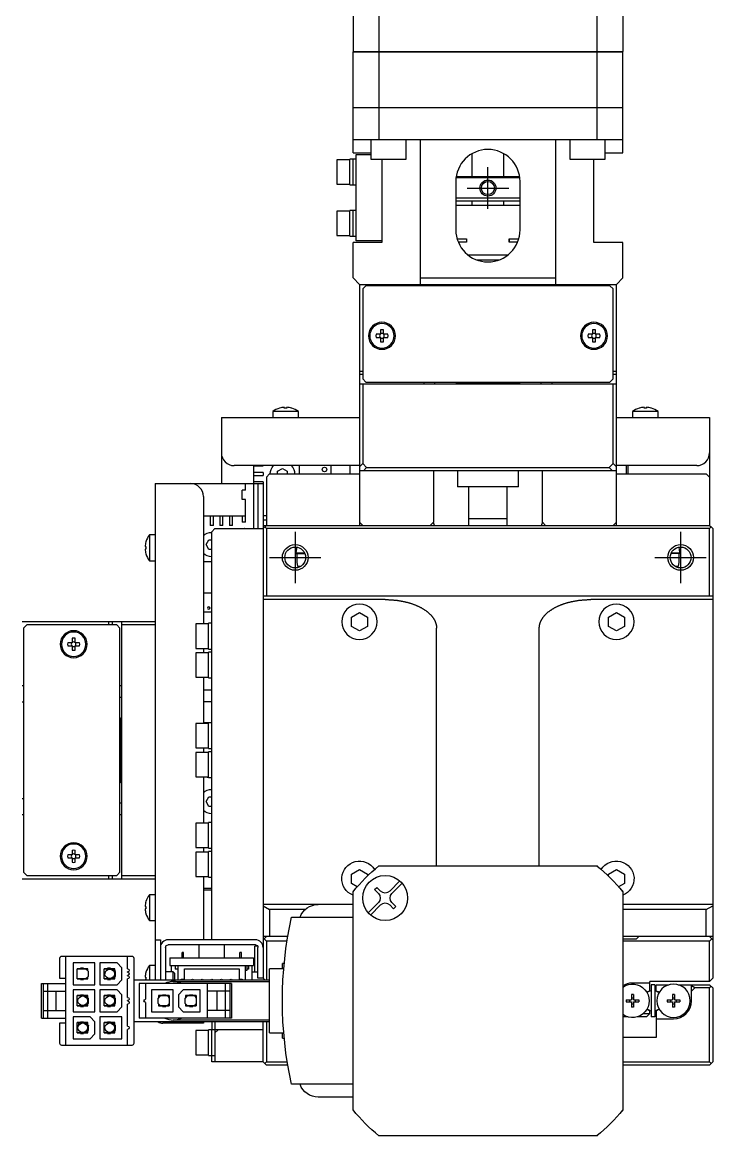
# Model space of a CAD drawing. Extents: x 0 to 1643, y -8 to 1285.
# Drawn here: x 673.2 to 780.7, y 461.8 to 635.1 of the extents above; entities that cross this region are included whole.
import ezdxf

# ---------------------------------------------------------------- set-up
doc = ezdxf.new("R2010")
doc.units = 0
doc.header["$LTSCALE"] = 0.5
doc.linetypes.add('CENTER', pattern=[50.8, 31.75, -6.35, 6.35, -6.35])
for name, color, linetype in [('MSM_CENTER', 1, 'CENTER'), ('MSM_CONTINUOUS', 7, 'CONTINUOUS'), ('MSM_NARROW', 5, 'CONTINUOUS')]:
    doc.layers.add(name, color=color, linetype=linetype)

msp = doc.modelspace()

# ---------------------------------------------------------------- linework, layer by layer
at = {"layer": 'MSM_CENTER'}
for p, q in [((745.67, 606.02), (745.67, 612.52)), ((742.42, 609.27), (748.92, 609.27)), ((715.67, 555.77), (715.67, 547.77)), ((775.67, 555.77), (775.67, 547.77)), ((711.67, 551.77), (719.67, 551.77)), ((771.67, 551.77), (779.67, 551.77))]:
    msp.add_line(p, q, dxfattribs=at)
at = {"layer": 'MSM_CONTINUOUS'}
for p, q in [((724.67, 666.77), (724.67, 630.52)), ((728.7, 654.47), (728.7, 630.52)), ((762.64, 654.47), (762.64, 630.52)), ((766.67, 654.47), (766.67, 630.52)), ((724.67, 630.52), (766.67, 630.52)), ((724.67, 630.47), (766.67, 630.47)), ((724.67, 614.77), (724.67, 630.47)), ((724.72, 630.52), (724.72, 630.47)), ((728.7, 630.47), (728.7, 621.77)), ((728.96, 630.52), (728.96, 630.47)), ((762.38, 630.52), (762.38, 630.47)), ((762.64, 630.47), (762.64, 621.77)), ((766.62, 630.52), (766.62, 630.47)), ((766.67, 614.77), (766.67, 630.47)), ((766.67, 621.77), (724.67, 621.77)), ((728.67, 621.77), (728.67, 616.77)), ((762.67, 616.77), (762.67, 621.77)), ((766.67, 616.77), (724.67, 616.77)), ((727.42, 616.77), (727.42, 613.77)), ((732.92, 613.77), (732.92, 616.77)), ((735.17, 594.27), (735.17, 616.77)), ((756.17, 616.77), (756.17, 594.27)), ((758.42, 616.77), (758.42, 613.77)), ((763.92, 613.77), (763.92, 616.77)), ((722.17, 613.67), (722.17, 609.87)), ((724.17, 613.67), (722.17, 613.67)), ((724.17, 609.77), (724.17, 613.77)), ((725.17, 613.77), (724.17, 613.77)), ((724.67, 614.77), (727.42, 614.77)), ((724.67, 609.77), (724.67, 613.77)), ((725.17, 601.07), (725.17, 614.47)), ((725.17, 614.47), (727.42, 614.47)), ((727.42, 613.77), (732.92, 613.77)), ((729.17, 613.77), (729.17, 600.77)), ((743.17, 614.6), (743.17, 611.07)), ((748.17, 611.07), (748.17, 614.6)), ((758.42, 613.77), (763.92, 613.77)), ((762.17, 600.77), (762.17, 613.77)), ((763.92, 614.77), (766.67, 614.77)), ((740.67, 610.27), (740.67, 602.77)), ((750.63, 610.87), (740.71, 610.87)), ((740.73, 611.07), (750.6, 611.07)), ((750.67, 602.77), (750.67, 610.27)), ((722.17, 609.87), (724.17, 609.87)), ((724.17, 609.77), (725.17, 609.77)), ((740.67, 607.77), (750.67, 607.77)), ((740.67, 607.27), (750.67, 607.27)), ((750.67, 606.57), (740.67, 606.57)), ((743.17, 607.27), (743.17, 606.57)), ((748.17, 606.57), (748.17, 607.27)), ((722.17, 605.67), (722.17, 601.87)), ((724.17, 605.67), (722.17, 605.67)), ((724.17, 601.77), (724.17, 605.77)), ((725.17, 605.77), (724.17, 605.77)), ((724.67, 601.77), (724.67, 605.77)), ((722.17, 601.87), (724.17, 601.87)), ((724.17, 601.77), (725.17, 601.77)), ((740.87, 601.37), (742.34, 601.37)), ((742.32, 601.37), (742.32, 600.87)), ((742.34, 601.37), (742.34, 600.87)), ((749, 601.37), (750.47, 601.37)), ((749, 600.87), (749, 601.37)), ((749.02, 600.87), (749.02, 601.37)), ((729.17, 600.77), (724.67, 600.77)), ((724.67, 595.27), (724.67, 600.77)), ((729.17, 601.07), (725.17, 601.07)), ((742.34, 600.87), (741.04, 600.87)), ((750.29, 600.87), (749, 600.87)), ((766.67, 600.77), (762.17, 600.77)), ((766.67, 595.27), (766.67, 600.77)), ((742.54, 598.87), (748.8, 598.87)), ((743.96, 598.07), (747.38, 598.07)), ((744.42, 598.07), (744.42, 597.93)), ((746.92, 597.93), (746.92, 598.07)), ((724.67, 595.27), (725.67, 594.27)), ((735.17, 595.27), (756.17, 595.27)), ((765.67, 594.27), (766.67, 595.27)), ((725.67, 594.27), (765.67, 594.27)), ((725.67, 594.27), (725.67, 556.77)), ((726.67, 594.07), (726.17, 593.57)), ((726.17, 593.57), (726.17, 579.57)), ((764.67, 594.07), (726.67, 594.07)), ((735.67, 594.27), (735.67, 594.07)), ((738.17, 594.27), (738.17, 594.07)), ((753.17, 594.07), (753.17, 594.27)), ((755.67, 594.07), (755.67, 594.27)), ((765.17, 593.57), (764.67, 594.07)), ((765.17, 579.57), (765.17, 593.57)), ((765.67, 556.77), (765.67, 594.27)), ((728.93, 586.51), (728.25, 586.51)), ((728.25, 586.03), (728.93, 586.03)), ((728.93, 587.19), (728.93, 586.51)), ((728.93, 586.03), (728.93, 585.35)), ((729.41, 586.51), (729.41, 587.19)), ((730.09, 586.51), (729.41, 586.51)), ((729.41, 586.03), (730.09, 586.03)), ((729.41, 585.35), (729.41, 586.03)), ((761.93, 586.51), (761.25, 586.51)), ((761.25, 586.03), (761.93, 586.03)), ((761.93, 587.19), (761.93, 586.51)), ((761.93, 586.03), (761.93, 585.35)), ((762.41, 586.51), (762.41, 587.19)), ((763.09, 586.51), (762.41, 586.51)), ((762.41, 585.35), (762.41, 586.03)), ((762.41, 586.03), (763.09, 586.03)), ((725.67, 580.77), (726.17, 580.77)), ((765.17, 580.77), (765.67, 580.77)), ((726.17, 580.27), (725.67, 580.27)), ((726.17, 579.57), (726.67, 579.07)), ((726.67, 579.07), (764.67, 579.07)), ((735.67, 579.07), (735.67, 578.77)), ((737.42, 578.77), (737.42, 579.07)), ((740.67, 579.07), (740.67, 578.97)), ((740.67, 578.97), (750.67, 578.97)), ((740.67, 578.97), (740.87, 578.77)), ((750.47, 578.77), (750.67, 578.97)), ((750.67, 578.97), (750.67, 579.07)), ((753.92, 579.07), (753.92, 578.77)), ((755.67, 578.77), (755.67, 579.07)), ((764.67, 579.07), (765.17, 579.57)), ((765.67, 580.27), (765.17, 580.27)), ((725.67, 578.77), (765.67, 578.77)), ((726.17, 578.77), (726.17, 566.38)), ((765.17, 566.38), (765.17, 578.77)), ((716.17, 574.47), (712.17, 574.47)), ((712.17, 574.47), (712.17, 573.57)), ((713.24, 575.03), (713.22, 575.03)), ((713.97, 575.03), (713.97, 575.16)), ((714.37, 575.03), (713.97, 575.03)), ((714.37, 575.16), (714.37, 575.03)), ((715.12, 575.03), (715.1, 575.03)), ((716.17, 573.57), (716.17, 574.47)), ((772.17, 574.47), (768.17, 574.47)), ((768.17, 574.47), (768.17, 573.57)), ((769.24, 575.03), (769.22, 575.03)), ((769.97, 575.03), (769.97, 575.16)), ((770.37, 575.03), (769.97, 575.03)), ((770.37, 575.16), (770.37, 575.03)), ((771.12, 575.03), (771.1, 575.03)), ((772.17, 573.57), (772.17, 574.47)), ((704.17, 573.57), (725.67, 573.57)), ((704.17, 573.57), (704.17, 563.27)), ((765.67, 573.57), (780.17, 573.57)), ((780.17, 573.57), (780.17, 556.77)), ((725.67, 566.07), (706.17, 566.07)), ((709.17, 566.07), (709.17, 556.27)), ((709.17, 566.02), (710.67, 566.02)), ((710.67, 565.02), (709.17, 565.02)), ((710.67, 566.07), (710.67, 566.02)), ((710.67, 565.02), (710.67, 564.52)), ((712.92, 565.2), (713.67, 565.64)), ((712.92, 564.77), (712.92, 565.2)), ((713.67, 565.64), (714.42, 565.2)), ((714.42, 565.2), (714.42, 564.77)), ((716.32, 564.77), (716.32, 566.07)), ((721.22, 566.07), (721.22, 564.77)), ((724.17, 566.07), (724.17, 564.77)), ((725.67, 565.88), (726.17, 566.38)), ((765.67, 565.27), (725.67, 565.27)), ((726.17, 566.38), (726.78, 565.77)), ((726.78, 565.77), (726.28, 565.27)), ((726.78, 565.77), (764.56, 565.77)), ((737.18, 565.27), (737.18, 557.27)), ((740.92, 565.27), (740.92, 562.77)), ((750.42, 562.77), (750.42, 565.27)), ((754.15, 557.27), (754.15, 565.27)), ((764.56, 565.77), (765.17, 566.38)), ((765.06, 565.27), (764.56, 565.77)), ((765.17, 566.38), (765.67, 565.88)), ((778.17, 566.07), (765.67, 566.07)), ((767.17, 566.07), (767.17, 564.77)), ((767.47, 566.07), (767.47, 564.77)), ((693.87, 563.27), (693.87, 486.02)), ((693.87, 563.27), (710.67, 563.27)), ((707.92, 562.27), (707.92, 563.27)), ((709.17, 564.52), (710.67, 564.52)), ((710.67, 563.52), (709.17, 563.52)), ((709.87, 563.27), (709.87, 556.27)), ((710.67, 563.52), (710.67, 486.27)), ((711.67, 564.77), (711.17, 564.27)), ((711.17, 564.27), (711.17, 556.77)), ((711.67, 564.77), (725.67, 564.77)), ((765.67, 564.77), (779.67, 564.77)), ((780.17, 564.27), (779.67, 564.77)), ((707.42, 560.77), (707.42, 562.27)), ((707.92, 562.27), (707.42, 562.27)), ((750.42, 562.77), (740.92, 562.77)), ((742.67, 562.77), (742.67, 556.77)), ((748.67, 556.77), (748.67, 562.77)), ((701.37, 561.27), (701.37, 541.42)), ((707.92, 560.77), (707.42, 560.77)), ((707.92, 557.27), (707.92, 560.77)), ((701.37, 558.27), (707.92, 558.27)), ((701.42, 556.77), (701.42, 558.27)), ((702.42, 558.27), (702.42, 556.77)), ((702.92, 556.77), (702.92, 558.27)), ((703.92, 558.27), (703.92, 556.77)), ((704.42, 556.77), (704.42, 558.27)), ((705.42, 558.27), (705.42, 556.77)), ((705.92, 556.77), (705.92, 558.27)), ((707.42, 558.27), (707.42, 557.27)), ((711.17, 558.27), (710.67, 558.27)), ((701.42, 556.77), (701.37, 556.77)), ((702.92, 556.77), (702.42, 556.77)), ((704.42, 556.77), (703.92, 556.77)), ((705.92, 556.77), (705.42, 556.77)), ((707.92, 557.27), (707.42, 557.27)), ((711.17, 557.57), (710.67, 557.57)), ((710.67, 556.27), (711.17, 556.77)), ((710.67, 556.77), (780.17, 556.77)), ((711.17, 556.27), (710.92, 556.52)), ((726.17, 556.77), (725.67, 557.27)), ((737.18, 557.27), (736.68, 556.77)), ((748.67, 557.77), (742.67, 557.77)), ((754.65, 556.77), (754.15, 557.27)), ((765.67, 557.27), (765.17, 556.77)), ((780.17, 556.77), (780.42, 556.52)), ((780.42, 556.52), (780.17, 556.27)), ((780.42, 556.52), (780.67, 556.27)), ((692.97, 555.27), (692.97, 551.27)), ((693.87, 555.27), (692.97, 555.27)), ((703.17, 556.27), (702.67, 555.77)), ((702.67, 492.27), (702.67, 555.77)), ((703.17, 556.27), (710.67, 556.27)), ((711.17, 556.27), (711.17, 545.77)), ((780.17, 556.27), (711.17, 556.27)), ((780.17, 545.77), (780.17, 556.27)), ((780.67, 556.27), (780.67, 486.27)), ((692.28, 553.47), (692.41, 553.47)), ((692.41, 553.07), (692.28, 553.07)), ((692.41, 554.22), (692.41, 554.2)), ((692.41, 553.47), (692.41, 553.07)), ((701.8, 553.77), (702.24, 554.52)), ((702.24, 553.02), (701.8, 553.77)), ((702.24, 554.52), (702.67, 554.52)), ((702.67, 553.02), (702.24, 553.02)), ((715.9, 553.37), (715.77, 552.55)), ((775.57, 552.55), (775.44, 553.37)), ((692.41, 552.34), (692.41, 552.32)), ((692.97, 551.27), (693.87, 551.27)), ((701.37, 551.12), (702.67, 551.12)), ((715.77, 552.55), (715.77, 552.47)), ((715.77, 552.55), (715.77, 552.47)), ((715.77, 552.47), (715.77, 552.37)), ((715.77, 552.47), (717.13, 552.47)), ((715.77, 552.47), (715.87, 552.37)), ((715.77, 552.37), (717.18, 552.37)), ((715.97, 551.05), (715.97, 552.37)), ((775.56, 552.37), (774.16, 552.37)), ((774.21, 552.47), (775.57, 552.47)), ((775.37, 552.37), (775.37, 551.05)), ((775.47, 552.37), (775.57, 552.47)), ((775.56, 552.37), (775.57, 552.47)), ((775.57, 552.47), (775.57, 552.55)), ((775.57, 552.47), (775.57, 552.55)), ((716.07, 550.37), (715.97, 551.05)), ((716.49, 550.37), (716.07, 550.37)), ((716.33, 550.29), (716.07, 550.37)), ((775.27, 550.37), (774.85, 550.37)), ((775.27, 550.37), (775.01, 550.29)), ((775.37, 551.05), (775.27, 550.37)), ((702.67, 546.22), (701.37, 546.22)), ((780.67, 545.77), (710.67, 545.77)), ((729.67, 545.22), (710.67, 545.22)), ((780.67, 545.22), (761.67, 545.22)), ((702.67, 543.27), (701.37, 543.27)), ((724.42, 542.49), (725.67, 543.21)), ((724.42, 541.05), (724.42, 542.49)), ((725.67, 543.21), (726.92, 542.49)), ((726.92, 542.49), (726.92, 541.05)), ((764.42, 542.49), (765.67, 543.21)), ((764.42, 541.05), (764.42, 542.49)), ((765.67, 543.21), (766.92, 542.49)), ((766.92, 542.49), (766.92, 541.05)), ((693.87, 541.77), (673.17, 541.77)), ((673.87, 541.27), (673.37, 540.77)), ((673.37, 540.77), (673.37, 502.77)), ((687.87, 541.27), (673.87, 541.27)), ((686.67, 541.27), (686.67, 541.77)), ((687.17, 541.77), (687.17, 541.27)), ((688.37, 540.77), (687.87, 541.27)), ((688.37, 502.77), (688.37, 540.77)), ((688.67, 501.77), (688.67, 541.77)), ((693.87, 541.27), (688.67, 541.27)), ((700.17, 541.42), (700.17, 537.62)), ((702.17, 541.42), (700.17, 541.42)), ((702.17, 537.52), (702.17, 541.52)), ((702.67, 541.52), (702.17, 541.52)), ((725.67, 540.33), (724.42, 541.05)), ((726.92, 541.05), (725.67, 540.33)), ((737.67, 503.77), (737.67, 540.78)), ((753.67, 503.77), (753.67, 540.78)), ((765.67, 540.33), (764.42, 541.05)), ((766.92, 541.05), (765.67, 540.33)), ((680.93, 539.19), (680.93, 538.51)), ((681.41, 538.51), (681.41, 539.19)), ((680.93, 538.51), (680.25, 538.51)), ((680.25, 538.03), (680.93, 538.03)), ((680.93, 538.03), (680.93, 537.35)), ((682.09, 538.51), (681.41, 538.51)), ((681.41, 537.35), (681.41, 538.03)), ((681.41, 538.03), (682.09, 538.03)), ((700.17, 537.62), (702.17, 537.62)), ((701.37, 537.62), (701.37, 536.92)), ((702.17, 537.52), (702.67, 537.52)), ((700.17, 536.92), (700.17, 533.12)), ((702.17, 536.92), (700.17, 536.92)), ((702.17, 533.02), (702.17, 537.02)), ((702.67, 537.02), (702.17, 537.02)), ((700.17, 533.12), (702.17, 533.12)), ((701.37, 533.12), (701.37, 525.92)), ((702.17, 533.02), (702.67, 533.02)), ((673.37, 531.77), (673.17, 531.77)), ((688.67, 531.77), (688.37, 531.77)), ((701.37, 531.19), (702.67, 531.19)), ((673.37, 529.27), (673.17, 529.27)), ((688.37, 530.02), (688.67, 530.02)), ((702.67, 529.31), (701.37, 529.31)), ((688.47, 526.77), (688.37, 526.77)), ((688.47, 516.77), (688.47, 526.77)), ((688.67, 526.57), (688.47, 526.77)), ((700.17, 525.92), (700.17, 522.12)), ((702.17, 525.92), (700.17, 525.92)), ((701.37, 526.11), (702.67, 526.11)), ((702.17, 522.02), (702.17, 526.02)), ((702.67, 526.02), (702.17, 526.02)), ((700.17, 522.12), (702.17, 522.12)), ((701.37, 522.12), (701.37, 521.42)), ((702.17, 522.02), (702.67, 522.02)), ((700.17, 521.42), (700.17, 517.62)), ((702.17, 521.42), (700.17, 521.42)), ((702.17, 517.52), (702.17, 521.52)), ((702.67, 521.52), (702.17, 521.52)), ((688.37, 516.77), (688.47, 516.77)), ((688.47, 516.77), (688.67, 516.97)), ((700.17, 517.62), (702.17, 517.62)), ((701.37, 517.62), (701.37, 510.42)), ((702.17, 517.52), (702.67, 517.52)), ((673.17, 514.27), (673.37, 514.27)), ((688.67, 513.52), (688.37, 513.52)), ((701.8, 513.77), (702.24, 514.52)), ((702.24, 513.02), (701.8, 513.77)), ((702.24, 514.52), (702.67, 514.52)), ((702.67, 513.02), (702.24, 513.02)), ((673.17, 511.77), (673.37, 511.77)), ((688.37, 511.77), (688.67, 511.77)), ((700.17, 510.42), (700.17, 506.62)), ((702.17, 510.42), (700.17, 510.42)), ((702.17, 506.52), (702.17, 510.52)), ((702.67, 510.52), (702.17, 510.52)), ((680.93, 506.19), (680.93, 505.51)), ((681.41, 505.51), (681.41, 506.19)), ((700.17, 506.62), (702.17, 506.62)), ((701.37, 506.62), (701.37, 505.92)), ((702.17, 506.52), (702.67, 506.52)), ((680.93, 505.51), (680.25, 505.51)), ((680.25, 505.03), (680.93, 505.03)), ((680.93, 505.03), (680.93, 504.35)), ((682.09, 505.51), (681.41, 505.51)), ((681.41, 504.35), (681.41, 505.03)), ((681.41, 505.03), (682.09, 505.03)), ((700.17, 505.92), (700.17, 502.12)), ((702.17, 505.92), (700.17, 505.92)), ((702.17, 502.02), (702.17, 506.02)), ((702.67, 506.02), (702.17, 506.02)), ((673.37, 502.77), (673.87, 502.27)), ((687.87, 502.27), (688.37, 502.77)), ((724.42, 502.49), (725.67, 503.21)), ((725.67, 503.21), (726.92, 502.49)), ((728.67, 503.77), (728.54, 503.64)), ((728.7, 503.77), (762.64, 503.77)), ((762.8, 503.64), (762.67, 503.77)), ((764.42, 502.49), (765.67, 503.21)), ((765.67, 503.21), (766.92, 502.49)), ((673.17, 501.77), (693.87, 501.77)), ((673.87, 502.27), (687.87, 502.27)), ((686.67, 501.77), (686.67, 502.27)), ((687.17, 502.27), (687.17, 501.77)), ((688.67, 502.27), (693.87, 502.27)), ((700.17, 502.12), (702.17, 502.12)), ((701.37, 502.12), (701.37, 492.27)), ((702.17, 502.02), (702.67, 502.02)), ((724.42, 501.05), (724.42, 502.49)), ((725.33, 500.52), (724.42, 501.05)), ((726.92, 502.49), (726.92, 502.2)), ((730.38, 499.83), (731.96, 501.42)), ((732.31, 501.06), (730.73, 499.48)), ((764.42, 502.2), (764.42, 502.49)), ((766.92, 501.05), (766.01, 500.52)), ((766.92, 502.49), (766.92, 501.05)), ((692.97, 499.27), (692.97, 495.27)), ((693.87, 499.27), (692.97, 499.27)), ((702.67, 500.27), (701.37, 500.27)), ((702.67, 499.97), (701.37, 499.97)), ((724.8, 499.9), (724.67, 499.77)), ((724.67, 465.8), (724.67, 499.74)), ((728.01, 500.08), (728.36, 500.43)), ((728.61, 499.48), (728.01, 500.08)), ((728.36, 500.43), (728.96, 499.83)), ((766.67, 499.77), (766.54, 499.9)), ((766.67, 499.74), (766.67, 465.8)), ((692.28, 497.47), (692.41, 497.47)), ((692.41, 498.22), (692.41, 498.2)), ((692.41, 497.47), (692.41, 497.07)), ((724.67, 497.77), (710.67, 497.77)), ((710.67, 497.55), (711.67, 496.99)), ((727.02, 496.48), (728.61, 498.06)), ((728.96, 497.71), (727.38, 496.12)), ((730.98, 497.11), (730.38, 497.71)), ((730.73, 498.06), (731.33, 497.46)), ((731.33, 497.46), (730.98, 497.11)), ((780.67, 497.77), (766.67, 497.77)), ((779.67, 496.99), (780.67, 497.55)), ((692.41, 497.07), (692.28, 497.07)), ((692.41, 496.34), (692.41, 496.32)), ((711.67, 496.99), (711.67, 492.77)), ((717.23, 496.99), (711.67, 496.99)), ((715.1, 495.77), (724.67, 495.77)), ((779.67, 496.99), (766.67, 496.99)), ((779.67, 492.77), (779.67, 496.99)), ((692.97, 495.27), (693.87, 495.27)), ((693.87, 492.27), (694.67, 492.27)), ((694.67, 492.27), (694.67, 486.02)), ((709.47, 492.27), (695.87, 492.27)), ((711.17, 492.77), (710.67, 492.27)), ((714.51, 492.77), (710.67, 492.77)), ((711.17, 492.07), (710.82, 492.42)), ((780.67, 492.77), (766.67, 492.77)), ((766.67, 492.42), (768.82, 492.42)), ((768.82, 492.42), (769.17, 492.77)), ((780.17, 492.77), (780.67, 492.27)), ((780.52, 492.42), (780.17, 492.07)), ((695.47, 491.07), (695.47, 486.02)), ((709.47, 491.47), (695.87, 491.47)), ((700.67, 491.47), (700.67, 489.47)), ((704.67, 489.47), (704.67, 491.47)), ((709.37, 487.27), (709.37, 491.27)), ((709.82, 491.27), (709.37, 491.27)), ((709.87, 486.27), (709.87, 491.07)), ((711.17, 492.07), (711.17, 486.02)), ((714.4, 492.07), (711.17, 492.07)), ((780.17, 492.07), (766.67, 492.07)), ((780.17, 485.77), (780.17, 492.07)), ((678.97, 489.37), (678.97, 486.27)), ((690.27, 489.67), (679.27, 489.67)), ((679.97, 475.87), (679.97, 489.67)), ((689.57, 487.77), (689.57, 489.67)), ((690.57, 476.17), (690.57, 489.37)), ((696.17, 489.47), (696.17, 488.27)), ((696.17, 489.47), (709.17, 489.47)), ((698.04, 489.47), (698.04, 490.27)), ((698.29, 490.27), (698.04, 490.27)), ((698.29, 489.47), (698.29, 490.27)), ((707.04, 489.47), (707.04, 490.27)), ((707.29, 490.27), (707.04, 490.27)), ((707.29, 489.47), (707.29, 490.27)), ((709.17, 489.47), (709.17, 488.27)), ((681.07, 488.67), (681.07, 485.27)), ((684.47, 488.67), (681.07, 488.67)), ((681.72, 486.17), (681.72, 487.77)), ((682.22, 487.77), (681.72, 487.77)), ((683.09, 487.72), (681.72, 487.72)), ((682.72, 487.87), (682.22, 487.87)), ((682.22, 487.72), (682.22, 487.87)), ((682.72, 487.72), (682.72, 487.87)), ((683.37, 487.77), (682.72, 487.77)), ((683.37, 487.45), (683.09, 487.72)), ((683.37, 487.45), (683.37, 487.77)), ((683.47, 487.35), (683.37, 487.45)), ((683.47, 486.6), (683.47, 487.35)), ((684.47, 485.27), (684.47, 488.67)), ((685.27, 488.67), (685.27, 485.27)), ((687.92, 488.67), (685.27, 488.67)), ((686.42, 487.77), (685.92, 487.77)), ((685.92, 486.17), (685.92, 487.77)), ((687.29, 487.72), (685.92, 487.72)), ((686.08, 487.18), (685.92, 486.66)), ((686.92, 487.87), (686.42, 487.87)), ((686.42, 487.72), (686.42, 487.87)), ((686.92, 487.72), (686.92, 487.87)), ((687.57, 487.77), (686.92, 487.77)), ((687.67, 487.35), (687.29, 487.72)), ((687.57, 487.45), (687.57, 487.77)), ((687.67, 486.6), (687.67, 487.35)), ((688.67, 487.92), (687.92, 488.67)), ((688.67, 486.02), (688.67, 487.92)), ((689.57, 487.22), (689.57, 487.27)), ((692.41, 487.22), (692.41, 487.2)), ((692.97, 488.27), (692.97, 486.02)), ((693.87, 488.27), (692.97, 488.27)), ((696.67, 487.27), (695.47, 487.27)), ((696.17, 488.27), (709.17, 488.27)), ((696.42, 487.27), (696.42, 488.27)), ((696.67, 486.02), (696.67, 487.27)), ((696.87, 487.07), (696.67, 487.27)), ((696.87, 487.07), (696.87, 486.02)), ((696.96, 488.27), (696.96, 487.72)), ((697.42, 487.72), (696.96, 487.72)), ((697.42, 486.02), (697.42, 488.27)), ((698.42, 487.77), (706.92, 487.77)), ((698.42, 486.12), (698.42, 487.77)), ((706.92, 487.77), (706.92, 486.12)), ((707.92, 486.02), (707.92, 488.27)), ((708.15, 487.47), (707.92, 487.47)), ((708.15, 488.27), (708.15, 487.47)), ((708.37, 487.72), (708.15, 487.72)), ((708.37, 488.27), (708.37, 487.72)), ((708.92, 488.27), (708.92, 486.02)), ((708.92, 487.27), (709.87, 487.27)), ((711.67, 477.77), (711.67, 487.77)), ((713.88, 487.77), (711.67, 487.77)), ((713.67, 487.77), (713.67, 488.59)), ((713.96, 488.59), (713.67, 488.59)), ((676.17, 480.07), (676.17, 485.47)), ((676.17, 485.47), (679.97, 485.47)), ((676.47, 480.07), (676.47, 485.47)), ((677.17, 480.07), (677.17, 485.47)), ((678.97, 486.27), (679.97, 486.27)), ((681.07, 485.27), (684.47, 485.27)), ((681.72, 486.22), (683.09, 486.22)), ((681.72, 486.17), (682.22, 486.17)), ((682.22, 486.22), (682.22, 486.07)), ((682.22, 486.07), (682.72, 486.07)), ((682.72, 486.07), (682.72, 486.22)), ((682.72, 486.17), (683.37, 486.17)), ((683.09, 486.22), (683.37, 486.5)), ((683.37, 486.5), (683.47, 486.6)), ((683.37, 486.17), (683.37, 486.5)), ((685.27, 485.27), (687.92, 485.27)), ((685.92, 486.22), (687.29, 486.22)), ((685.92, 486.17), (686.42, 486.17)), ((686.42, 486.22), (686.42, 486.07)), ((686.42, 486.07), (686.92, 486.07)), ((686.92, 486.07), (686.92, 486.22)), ((686.92, 486.17), (687.57, 486.17)), ((687.29, 486.22), (687.67, 486.6)), ((687.38, 486.31), (687.51, 486.76)), ((687.57, 486.17), (687.57, 486.5)), ((687.92, 485.27), (688.67, 486.02)), ((689.57, 486.67), (689.57, 486.72)), ((689.57, 483.3), (689.57, 486.17)), ((690.57, 486.02), (711.67, 486.02)), ((691.37, 485.47), (691.37, 480.07)), ((705.77, 485.47), (691.37, 485.47)), ((692.28, 486.47), (692.41, 486.47)), ((692.41, 486.07), (692.28, 486.07)), ((692.37, 485.47), (692.37, 483.02)), ((692.41, 486.47), (692.41, 486.07)), ((696.67, 485.77), (711.67, 485.77)), ((697.92, 486.02), (697.92, 486.12)), ((697.92, 486.12), (698.42, 486.12)), ((701.97, 485.47), (701.97, 480.07)), ((704.77, 485.47), (704.77, 480.07)), ((705.47, 485.47), (705.47, 480.07)), ((705.77, 485.47), (705.77, 480.07)), ((706.92, 486.12), (707.42, 486.12)), ((707.42, 486.12), (707.42, 486.02)), ((710.67, 486.27), (709.87, 486.27)), ((710.67, 486.27), (710.92, 486.02)), ((768.17, 485.57), (770.87, 485.57)), ((780.17, 485.77), (770.87, 485.77)), ((770.87, 484.32), (770.87, 485.77)), ((771.67, 485.27), (771.07, 485.27)), ((771.07, 485.27), (771.07, 480.27)), ((771.67, 485.27), (771.67, 480.27)), ((771.87, 484.32), (771.87, 485.27)), ((771.87, 485.27), (773.86, 485.27)), ((775.28, 485.27), (780.17, 485.27)), ((777.37, 482.77), (777.37, 485.27)), ((780.17, 485.77), (780.67, 486.27)), ((780.17, 485.27), (780.67, 484.77)), ((676.47, 484.27), (679.97, 484.27)), ((678.47, 481.27), (678.47, 484.27)), ((684.47, 484.47), (681.07, 484.47)), ((681.07, 484.47), (681.07, 481.07)), ((682.22, 483.57), (681.72, 483.57)), ((681.72, 481.97), (681.72, 483.57)), ((683.09, 483.52), (681.72, 483.52)), ((682.72, 483.67), (682.22, 483.67)), ((682.22, 483.52), (682.22, 483.67)), ((682.72, 483.52), (682.72, 483.67)), ((683.37, 483.57), (682.72, 483.57)), ((683.37, 483.24), (683.09, 483.52)), ((683.37, 483.24), (683.37, 483.57)), ((684.47, 481.07), (684.47, 484.47)), ((685.27, 484.47), (685.27, 481.07)), ((687.92, 484.47), (685.27, 484.47)), ((686.42, 483.57), (685.92, 483.57)), ((685.92, 481.97), (685.92, 483.57)), ((687.29, 483.52), (685.92, 483.52)), ((685.92, 483.52), (686, 483.52)), ((686.92, 483.67), (686.42, 483.67)), ((686.42, 483.52), (686.42, 483.67)), ((686.92, 483.52), (686.92, 483.67)), ((687.57, 483.57), (686.92, 483.57)), ((687.67, 483.14), (687.29, 483.52)), ((687.57, 483.24), (687.57, 483.57)), ((688.67, 483.72), (687.92, 484.47)), ((688.67, 481.82), (688.67, 483.72)), ((693.27, 484.47), (693.27, 481.07)), ((696.67, 484.47), (693.27, 484.47)), ((694.64, 483.52), (694.27, 483.14)), ((695.02, 483.57), (694.37, 483.57)), ((694.37, 483.57), (694.37, 483.24)), ((696.02, 483.52), (694.64, 483.52)), ((695.52, 483.67), (695.02, 483.67)), ((695.02, 483.67), (695.02, 483.52)), ((695.52, 483.67), (695.52, 483.52)), ((696.02, 483.57), (695.52, 483.57)), ((696.02, 483.57), (696.02, 481.97)), ((696.67, 481.07), (696.67, 484.47)), ((698.22, 484.47), (697.47, 483.72)), ((697.47, 483.72), (697.47, 481.82)), ((700.87, 484.47), (698.22, 484.47)), ((698.84, 483.52), (698.47, 483.14)), ((699.22, 483.57), (698.57, 483.57)), ((698.57, 483.57), (698.57, 483.24)), ((700.22, 483.52), (698.84, 483.52)), ((699.72, 483.67), (699.22, 483.67)), ((699.22, 483.67), (699.22, 483.52)), ((699.72, 483.67), (699.72, 483.52)), ((700.22, 483.57), (699.72, 483.57)), ((700.22, 483.57), (700.22, 481.97)), ((700.87, 481.07), (700.87, 484.47)), ((705.47, 484.27), (701.97, 484.27)), ((703.47, 484.27), (703.47, 481.27)), ((768.31, 483.77), (768.02, 483.77)), ((768.02, 483.77), (768.02, 482.98)), ((768.31, 483.77), (768.31, 482.98)), ((770.87, 484.32), (770.65, 484.19)), ((771.87, 484.32), (772.13, 484.17)), ((774.71, 483.77), (774.42, 483.77)), ((774.42, 483.77), (774.42, 482.98)), ((774.71, 483.77), (774.71, 482.98)), ((777.87, 484.77), (777.37, 485.12)), ((777.37, 484.27), (777.87, 484.77)), ((780.17, 484.77), (777.87, 484.77)), ((780.42, 485.02), (780.17, 484.77)), ((780.17, 473.27), (780.17, 484.77)), ((780.67, 484.77), (780.67, 473.27)), ((681.72, 482.02), (683.09, 482.02)), ((681.72, 481.97), (682.22, 481.97)), ((682.22, 482.02), (682.22, 481.87)), ((682.22, 481.87), (682.72, 481.87)), ((682.72, 481.87), (682.72, 482.02)), ((682.72, 481.97), (683.37, 481.97)), ((683.09, 482.02), (683.37, 482.29)), ((683.47, 483.14), (683.37, 483.24)), ((683.37, 482.29), (683.47, 482.39)), ((683.37, 481.97), (683.37, 482.29)), ((683.47, 482.39), (683.47, 483.14)), ((685.92, 482.02), (687.29, 482.02)), ((685.92, 482.02), (686, 482.02)), ((685.92, 481.97), (686.42, 481.97)), ((686.42, 482.02), (686.42, 481.87)), ((686.42, 481.87), (686.92, 481.87)), ((686.92, 481.87), (686.92, 482.02)), ((686.92, 481.97), (687.57, 481.97)), ((687.29, 482.02), (687.67, 482.39)), ((687.57, 481.97), (687.57, 482.29)), ((687.67, 482.39), (687.67, 483.14)), ((687.92, 481.07), (688.67, 481.82)), ((689.57, 482.75), (689.57, 482.8)), ((689.57, 478.82), (689.57, 482.25)), ((692.37, 482.52), (692.37, 480.07)), ((694.27, 483.14), (694.27, 482.39)), ((694.27, 482.39), (694.64, 482.02)), ((694.37, 482.29), (694.37, 481.97)), ((694.37, 481.97), (695.02, 481.97)), ((694.64, 482.02), (696.02, 482.02)), ((695.02, 482.02), (695.02, 481.87)), ((695.02, 481.87), (695.52, 481.87)), ((695.52, 481.87), (695.52, 482.02)), ((695.52, 481.97), (696.02, 481.97)), ((697.47, 481.82), (698.22, 481.07)), ((698.47, 483.14), (698.47, 482.39)), ((698.47, 482.39), (698.84, 482.02)), ((698.57, 482.29), (698.57, 481.97)), ((698.57, 481.97), (699.22, 481.97)), ((698.84, 482.02), (700.22, 482.02)), ((699.22, 482.02), (699.22, 481.87)), ((699.22, 481.87), (699.72, 481.87)), ((699.72, 481.87), (699.72, 482.02)), ((699.72, 481.97), (700.22, 481.97)), ((767.17, 482.92), (767.17, 482.63)), ((767.17, 482.92), (767.96, 482.92)), ((767.17, 482.63), (767.96, 482.63)), ((767.7, 482.92), (767.7, 482.63)), ((768.02, 483.24), (768.31, 483.24)), ((768.02, 482.57), (768.02, 481.77)), ((768.02, 482.3), (768.31, 482.3)), ((768.31, 482.57), (768.31, 481.77)), ((768.37, 482.92), (769.17, 482.92)), ((768.37, 482.63), (769.17, 482.63)), ((768.64, 482.63), (768.64, 482.92)), ((769.17, 482.92), (769.17, 482.63)), ((773.57, 482.92), (773.57, 482.63)), ((773.57, 482.92), (774.36, 482.92)), ((773.57, 482.63), (774.36, 482.63)), ((774.1, 482.92), (774.1, 482.63)), ((774.42, 483.24), (774.71, 483.24)), ((774.42, 482.57), (774.42, 481.77)), ((774.42, 482.3), (774.71, 482.3)), ((774.71, 482.57), (774.71, 481.77)), ((774.77, 482.92), (775.57, 482.92)), ((774.77, 482.63), (775.57, 482.63)), ((775.04, 482.63), (775.04, 482.92)), ((775.57, 482.92), (775.57, 482.63)), ((676.17, 480.07), (679.97, 480.07)), ((676.47, 481.27), (679.97, 481.27)), ((681.07, 481.07), (684.47, 481.07)), ((681.07, 480.27), (681.07, 476.87)), ((683.72, 480.27), (681.07, 480.27)), ((684.47, 479.52), (683.72, 480.27)), ((685.27, 481.07), (687.92, 481.07)), ((685.27, 480.27), (685.27, 476.87)), ((688.67, 480.27), (685.27, 480.27)), ((688.67, 476.87), (688.67, 480.27)), ((705.77, 480.07), (691.37, 480.07)), ((693.27, 481.07), (696.67, 481.07)), ((698.22, 481.07), (700.87, 481.07)), ((705.47, 481.27), (701.97, 481.27)), ((767.46, 480.27), (766.67, 480.27)), ((768.31, 481.77), (768.02, 481.77)), ((770.37, 480.27), (768.88, 480.27)), ((769.83, 480.77), (770.87, 480.77)), ((770.37, 480.27), (770.87, 480.77)), ((770.87, 481.22), (770.65, 481.35)), ((770.87, 480.77), (770.87, 481.22)), ((771.67, 480.27), (771.07, 480.27)), ((772.13, 481.37), (771.87, 481.22)), ((771.87, 481.22), (771.87, 477.07)), ((774.71, 481.77), (774.42, 481.77)), ((678.97, 479.27), (678.97, 476.17)), ((679.97, 479.27), (678.97, 479.27)), ((682.22, 479.37), (681.72, 479.37)), ((681.72, 477.77), (681.72, 479.37)), ((683.09, 479.32), (681.72, 479.32)), ((681.87, 478.77), (682.03, 479.32)), ((682.72, 479.47), (682.22, 479.47)), ((682.22, 479.32), (682.22, 479.47)), ((682.72, 479.32), (682.72, 479.47)), ((683.37, 479.37), (682.72, 479.37)), ((683.37, 479.05), (683.09, 479.32)), ((683.47, 478.91), (683.32, 478.37)), ((683.37, 479.05), (683.37, 479.37)), ((683.47, 478.95), (683.37, 479.05)), ((683.47, 478.2), (683.47, 478.95)), ((684.47, 477.62), (684.47, 479.52)), ((686.42, 479.37), (685.92, 479.37)), ((685.92, 477.77), (685.92, 479.37)), ((687.29, 479.32), (685.92, 479.32)), ((686.08, 478.36), (685.92, 478.88)), ((686.92, 479.47), (686.42, 479.47)), ((686.42, 479.32), (686.42, 479.47)), ((686.92, 479.32), (686.92, 479.47)), ((687.57, 479.37), (686.92, 479.37)), ((687.67, 478.95), (687.29, 479.32)), ((687.38, 479.23), (687.51, 478.78)), ((687.57, 479.05), (687.57, 479.37)), ((687.67, 478.2), (687.67, 478.95)), ((689.57, 475.87), (689.57, 478.32)), ((711.67, 479.52), (690.57, 479.52)), ((701.37, 479.27), (695.07, 479.27)), ((711.67, 479.77), (696.67, 479.77)), ((701.37, 479.52), (701.37, 479.27)), ((702.67, 479.52), (702.67, 478.27)), ((703.17, 479.52), (703.17, 473.27)), ((710.67, 473.27), (710.67, 479.52)), ((711.17, 479.52), (711.17, 473.27)), ((771.87, 479.97), (774.57, 479.97)), ((681.07, 476.87), (683.72, 476.87)), ((681.72, 477.82), (683.09, 477.82)), ((681.72, 477.77), (682.22, 477.77)), ((682.22, 477.82), (682.22, 477.67)), ((682.22, 477.67), (682.72, 477.67)), ((682.72, 477.67), (682.72, 477.82)), ((682.72, 477.77), (683.37, 477.77)), ((683.09, 477.82), (683.47, 478.2)), ((683.37, 477.77), (683.37, 478.1)), ((683.72, 476.87), (684.47, 477.62)), ((685.27, 476.87), (688.67, 476.87)), ((685.92, 477.82), (687.29, 477.82)), ((685.92, 477.77), (686.42, 477.77)), ((686.42, 477.82), (686.42, 477.67)), ((686.42, 477.67), (686.92, 477.67)), ((686.92, 477.67), (686.92, 477.82)), ((686.92, 477.77), (687.57, 477.77)), ((687.29, 477.82), (687.67, 478.2)), ((687.57, 477.77), (687.57, 478.1)), ((700.17, 478.17), (700.17, 474.37)), ((702.17, 478.17), (700.17, 478.17)), ((702.17, 474.27), (702.17, 478.27)), ((710.67, 478.27), (702.17, 478.27)), ((702.67, 474.27), (702.67, 478.27)), ((703.17, 477.77), (703.67, 478.27)), ((711.67, 477.77), (713.88, 477.77)), ((713.67, 476.95), (713.67, 477.77)), ((713.67, 476.95), (713.96, 476.95)), ((771.87, 477.07), (766.67, 477.07)), ((679.27, 475.87), (690.27, 475.87)), ((700.17, 474.37), (702.17, 474.37)), ((702.17, 474.27), (703.17, 474.27)), ((702.67, 473.27), (702.67, 474.27)), ((710.67, 473.27), (702.67, 473.27)), ((710.67, 473.27), (710.92, 473.02)), ((710.92, 473.02), (711.17, 473.27)), ((711.17, 473.27), (714.43, 473.27)), ((766.67, 473.27), (780.17, 473.27)), ((780.67, 473.27), (780.17, 472.77)), ((780.17, 473.27), (780.42, 473.02)), ((711.17, 472.77), (710.92, 473.02)), ((714.51, 472.77), (711.17, 472.77)), ((780.17, 472.77), (766.67, 472.77)), ((724.67, 469.77), (715.1, 469.77)), ((724.67, 467.77), (719.25, 467.77)), ((724.67, 465.77), (724.8, 465.64)), ((766.54, 465.64), (766.67, 465.77)), ((728.54, 461.9), (728.67, 461.77)), ((762.64, 461.77), (728.7, 461.77)), ((762.67, 461.77), (762.8, 461.9))]:
    msp.add_line(p, q, dxfattribs=at)
for points in [[(737.36, 556.77, 0), (737.36, 556.77, 0), (737.36, 556.78, 0), (737.36, 556.78, 0), (737.36, 556.78, 0), (737.36, 556.79, 0), (737.36, 556.79, 0), (737.35, 556.8, 0), (737.35, 556.8, 0), (737.35, 556.8, 0), (737.35, 556.81, 0), (737.35, 556.81, 0), (737.35, 556.82, 0), (737.35, 556.82, 0), (737.34, 556.82, 0), (737.34, 556.83, 0), (737.34, 556.83, 0), (737.34, 556.83, 0), (737.34, 556.84, 0), (737.34, 556.84, 0), (737.33, 556.85, 0), (737.33, 556.85, 0), (737.33, 556.85, 0), (737.33, 556.86, 0), (737.33, 556.86, 0), (737.33, 556.86, 0), (737.33, 556.87, 0), (737.32, 556.87, 0), (737.32, 556.88, 0), (737.32, 556.88, 0), (737.32, 556.88, 0), (737.32, 556.89, 0), (737.32, 556.89, 0), (737.32, 556.89, 0), (737.31, 556.9, 0), (737.31, 556.9, 0), (737.31, 556.91, 0), (737.31, 556.91, 0), (737.31, 556.91, 0), (737.31, 556.92, 0), (737.3, 556.92, 0), (737.3, 556.93, 0), (737.3, 556.93, 0), (737.3, 556.93, 0), (737.3, 556.94, 0), (737.3, 556.94, 0), (737.3, 556.95, 0), (737.29, 556.95, 0), (737.29, 556.95, 0), (737.29, 556.96, 0), (737.29, 556.96, 0), (737.29, 556.96, 0), (737.29, 556.97, 0), (737.29, 556.97, 0), (737.28, 556.98, 0), (737.28, 556.98, 0), (737.28, 556.98, 0), (737.28, 556.99, 0), (737.28, 556.99, 0), (737.28, 557, 0), (737.28, 557, 0), (737.27, 557, 0), (737.27, 557.01, 0), (737.27, 557.01, 0), (737.27, 557.01, 0), (737.27, 557.02, 0), (737.27, 557.02, 0), (737.27, 557.03, 0), (737.26, 557.03, 0), (737.26, 557.03, 0), (737.26, 557.04, 0), (737.26, 557.04, 0), (737.26, 557.05, 0), (737.26, 557.05, 0), (737.26, 557.05, 0), (737.26, 557.06, 0), (737.25, 557.06, 0), (737.25, 557.07, 0), (737.25, 557.07, 0), (737.25, 557.07, 0), (737.25, 557.08, 0), (737.25, 557.08, 0), (737.25, 557.09, 0), (737.24, 557.09, 0), (737.24, 557.09, 0), (737.24, 557.1, 0), (737.24, 557.1, 0), (737.24, 557.11, 0), (737.24, 557.11, 0), (737.24, 557.11, 0), (737.24, 557.12, 0), (737.23, 557.12, 0), (737.23, 557.12, 0), (737.23, 557.13, 0), (737.23, 557.13, 0), (737.23, 557.14, 0), (737.23, 557.14, 0), (737.23, 557.14, 0), (737.22, 557.15, 0), (737.22, 557.15, 0), (737.22, 557.16, 0), (737.22, 557.16, 0), (737.22, 557.16, 0), (737.22, 557.17, 0), (737.22, 557.17, 0), (737.22, 557.18, 0), (737.21, 557.18, 0), (737.21, 557.18, 0), (737.21, 557.19, 0), (737.21, 557.19, 0), (737.21, 557.2, 0), (737.21, 557.2, 0), (737.21, 557.21, 0), (737.2, 557.21, 0), (737.2, 557.21, 0), (737.2, 557.22, 0), (737.2, 557.22, 0), (737.2, 557.23, 0), (737.2, 557.23, 0), (737.2, 557.23, 0), (737.2, 557.24, 0), (737.19, 557.24, 0), (737.19, 557.25, 0), (737.19, 557.25, 0), (737.19, 557.25, 0), (737.19, 557.26, 0), (737.19, 557.26, 0), (737.19, 557.27, 0), (737.18, 557.27, 0)], [(754.15, 557.27, 0), (754.15, 557.27, 0), (754.15, 557.26, 0), (754.15, 557.26, 0), (754.15, 557.25, 0), (754.15, 557.25, 0), (754.15, 557.25, 0), (754.15, 557.24, 0), (754.14, 557.24, 0), (754.14, 557.23, 0), (754.14, 557.23, 0), (754.14, 557.23, 0), (754.14, 557.22, 0), (754.14, 557.22, 0), (754.14, 557.21, 0), (754.13, 557.21, 0), (754.13, 557.21, 0), (754.13, 557.2, 0), (754.13, 557.2, 0), (754.13, 557.19, 0), (754.13, 557.19, 0), (754.13, 557.18, 0), (754.13, 557.18, 0), (754.12, 557.18, 0), (754.12, 557.17, 0), (754.12, 557.17, 0), (754.12, 557.16, 0), (754.12, 557.16, 0), (754.12, 557.16, 0), (754.12, 557.15, 0), (754.12, 557.15, 0), (754.11, 557.14, 0), (754.11, 557.14, 0), (754.11, 557.14, 0), (754.11, 557.13, 0), (754.11, 557.13, 0), (754.11, 557.12, 0), (754.11, 557.12, 0), (754.1, 557.12, 0), (754.1, 557.11, 0), (754.1, 557.11, 0), (754.1, 557.11, 0), (754.1, 557.1, 0), (754.1, 557.1, 0), (754.1, 557.09, 0), (754.1, 557.09, 0), (754.09, 557.09, 0), (754.09, 557.08, 0), (754.09, 557.08, 0), (754.09, 557.07, 0), (754.09, 557.07, 0), (754.09, 557.07, 0), (754.09, 557.06, 0), (754.08, 557.06, 0), (754.08, 557.05, 0), (754.08, 557.05, 0), (754.08, 557.05, 0), (754.08, 557.04, 0), (754.08, 557.04, 0), (754.08, 557.03, 0), (754.07, 557.03, 0), (754.07, 557.03, 0), (754.07, 557.02, 0), (754.07, 557.02, 0), (754.07, 557.01, 0), (754.07, 557.01, 0), (754.07, 557.01, 0), (754.06, 557, 0), (754.06, 557, 0), (754.06, 557, 0), (754.06, 556.99, 0), (754.06, 556.99, 0), (754.06, 556.98, 0), (754.06, 556.98, 0), (754.05, 556.98, 0), (754.05, 556.97, 0), (754.05, 556.97, 0), (754.05, 556.96, 0), (754.05, 556.96, 0), (754.05, 556.96, 0), (754.05, 556.95, 0), (754.04, 556.95, 0), (754.04, 556.95, 0), (754.04, 556.94, 0), (754.04, 556.94, 0), (754.04, 556.93, 0), (754.04, 556.93, 0), (754.04, 556.93, 0), (754.03, 556.92, 0), (754.03, 556.92, 0), (754.03, 556.91, 0), (754.03, 556.91, 0), (754.03, 556.91, 0), (754.03, 556.9, 0), (754.02, 556.9, 0), (754.02, 556.89, 0), (754.02, 556.89, 0), (754.02, 556.89, 0), (754.02, 556.88, 0), (754.02, 556.88, 0), (754.02, 556.88, 0), (754.01, 556.87, 0), (754.01, 556.87, 0), (754.01, 556.86, 0), (754.01, 556.86, 0), (754.01, 556.86, 0), (754.01, 556.85, 0), (754.01, 556.85, 0), (754, 556.85, 0), (754, 556.84, 0), (754, 556.84, 0), (754, 556.83, 0), (754, 556.83, 0), (754, 556.83, 0), (754, 556.82, 0), (754, 556.82, 0), (753.99, 556.82, 0), (753.99, 556.81, 0), (753.99, 556.81, 0), (753.99, 556.8, 0), (753.99, 556.8, 0), (753.99, 556.8, 0), (753.98, 556.79, 0), (753.98, 556.79, 0), (753.98, 556.78, 0), (753.98, 556.78, 0), (753.98, 556.78, 0), (753.98, 556.77, 0), (753.98, 556.77, 0)], [(729.67, 545.22, 0), (729.77, 545.22, 0), (729.87, 545.21, 0), (729.96, 545.21, 0), (730.06, 545.21, 0), (730.16, 545.21, 0), (730.26, 545.2, 0), (730.36, 545.2, 0), (730.45, 545.19, 0), (730.55, 545.19, 0), (730.65, 545.18, 0), (730.75, 545.17, 0), (730.84, 545.17, 0), (730.94, 545.16, 0), (731.04, 545.15, 0), (731.13, 545.14, 0), (731.23, 545.13, 0), (731.33, 545.12, 0), (731.42, 545.11, 0), (731.52, 545.1, 0), (731.61, 545.08, 0), (731.71, 545.07, 0), (731.8, 545.05, 0), (731.9, 545.04, 0), (731.99, 545.02, 0), (732.09, 545.01, 0), (732.18, 544.99, 0), (732.27, 544.98, 0), (732.37, 544.96, 0), (732.46, 544.94, 0), (732.55, 544.92, 0), (732.64, 544.9, 0), (732.73, 544.88, 0), (732.82, 544.86, 0), (732.91, 544.84, 0), (733, 544.81, 0), (733.09, 544.79, 0), (733.18, 544.77, 0), (733.27, 544.74, 0), (733.35, 544.72, 0), (733.44, 544.69, 0), (733.53, 544.67, 0), (733.61, 544.64, 0), (733.7, 544.61, 0), (733.78, 544.59, 0), (733.87, 544.56, 0), (733.95, 544.53, 0), (734.03, 544.5, 0), (734.11, 544.47, 0), (734.2, 544.44, 0), (734.28, 544.41, 0), (734.36, 544.38, 0), (734.43, 544.34, 0), (734.51, 544.31, 0), (734.59, 544.28, 0), (734.67, 544.24, 0), (734.75, 544.21, 0), (734.82, 544.17, 0), (734.89, 544.14, 0), (734.97, 544.1, 0), (735.04, 544.07, 0), (735.11, 544.03, 0), (735.19, 543.99, 0), (735.26, 543.96, 0), (735.33, 543.92, 0), (735.39, 543.88, 0), (735.46, 543.84, 0), (735.53, 543.8, 0), (735.6, 543.76, 0), (735.66, 543.72, 0), (735.73, 543.68, 0), (735.79, 543.64, 0), (735.85, 543.59, 0), (735.91, 543.55, 0), (735.98, 543.51, 0), (736.04, 543.47, 0), (736.1, 543.42, 0), (736.15, 543.38, 0), (736.21, 543.34, 0), (736.27, 543.29, 0), (736.32, 543.25, 0), (736.38, 543.2, 0), (736.43, 543.15, 0), (736.48, 543.11, 0), (736.53, 543.06, 0), (736.58, 543.01, 0), (736.63, 542.97, 0), (736.68, 542.92, 0), (736.73, 542.87, 0), (736.77, 542.82, 0), (736.82, 542.77, 0), (736.86, 542.73, 0), (736.9, 542.68, 0), (736.94, 542.63, 0), (736.98, 542.58, 0), (737.02, 542.53, 0), (737.06, 542.48, 0), (737.1, 542.43, 0), (737.13, 542.38, 0), (737.17, 542.33, 0), (737.2, 542.27, 0), (737.23, 542.22, 0), (737.27, 542.17, 0), (737.3, 542.12, 0), (737.33, 542.07, 0), (737.35, 542.02, 0), (737.38, 541.96, 0), (737.4, 541.91, 0), (737.43, 541.86, 0), (737.45, 541.81, 0), (737.48, 541.75, 0), (737.5, 541.7, 0), (737.52, 541.65, 0), (737.53, 541.59, 0), (737.55, 541.54, 0), (737.57, 541.49, 0), (737.58, 541.43, 0), (737.6, 541.38, 0), (737.61, 541.32, 0), (737.62, 541.27, 0), (737.63, 541.22, 0), (737.64, 541.16, 0), (737.65, 541.11, 0), (737.65, 541.05, 0), (737.66, 541, 0), (737.66, 540.94, 0), (737.67, 540.89, 0), (737.67, 540.84, 0), (737.67, 540.78, 0)], [(753.67, 540.78, 0), (753.67, 540.84, 0), (753.67, 540.89, 0), (753.67, 540.94, 0), (753.68, 541, 0), (753.68, 541.05, 0), (753.69, 541.11, 0), (753.7, 541.16, 0), (753.71, 541.22, 0), (753.72, 541.27, 0), (753.73, 541.32, 0), (753.74, 541.38, 0), (753.76, 541.43, 0), (753.77, 541.49, 0), (753.79, 541.54, 0), (753.8, 541.59, 0), (753.82, 541.65, 0), (753.84, 541.7, 0), (753.86, 541.75, 0), (753.89, 541.81, 0), (753.91, 541.86, 0), (753.93, 541.91, 0), (753.96, 541.96, 0), (753.99, 542.02, 0), (754.01, 542.07, 0), (754.04, 542.12, 0), (754.07, 542.17, 0), (754.11, 542.22, 0), (754.14, 542.27, 0), (754.17, 542.33, 0), (754.21, 542.38, 0), (754.24, 542.43, 0), (754.28, 542.48, 0), (754.32, 542.53, 0), (754.36, 542.58, 0), (754.4, 542.63, 0), (754.44, 542.68, 0), (754.48, 542.73, 0), (754.52, 542.77, 0), (754.57, 542.82, 0), (754.61, 542.87, 0), (754.66, 542.92, 0), (754.71, 542.97, 0), (754.76, 543.01, 0), (754.81, 543.06, 0), (754.86, 543.11, 0), (754.91, 543.15, 0), (754.96, 543.2, 0), (755.02, 543.25, 0), (755.07, 543.29, 0), (755.13, 543.34, 0), (755.19, 543.38, 0), (755.24, 543.42, 0), (755.3, 543.47, 0), (755.36, 543.51, 0), (755.42, 543.55, 0), (755.49, 543.59, 0), (755.55, 543.64, 0), (755.61, 543.68, 0), (755.68, 543.72, 0), (755.74, 543.76, 0), (755.81, 543.8, 0), (755.88, 543.84, 0), (755.94, 543.88, 0), (756.01, 543.92, 0), (756.08, 543.96, 0), (756.15, 543.99, 0), (756.23, 544.03, 0), (756.3, 544.07, 0), (756.37, 544.1, 0), (756.44, 544.14, 0), (756.52, 544.17, 0), (756.59, 544.21, 0), (756.67, 544.24, 0), (756.75, 544.28, 0), (756.83, 544.31, 0), (756.9, 544.34, 0), (756.98, 544.38, 0), (757.06, 544.41, 0), (757.14, 544.44, 0), (757.23, 544.47, 0), (757.31, 544.5, 0), (757.39, 544.53, 0), (757.47, 544.56, 0), (757.56, 544.59, 0), (757.64, 544.61, 0), (757.73, 544.64, 0), (757.81, 544.67, 0), (757.9, 544.69, 0), (757.99, 544.72, 0), (758.07, 544.74, 0), (758.16, 544.77, 0), (758.25, 544.79, 0), (758.34, 544.81, 0), (758.43, 544.84, 0), (758.52, 544.86, 0), (758.61, 544.88, 0), (758.7, 544.9, 0), (758.79, 544.92, 0), (758.88, 544.94, 0), (758.97, 544.96, 0), (759.07, 544.98, 0), (759.16, 544.99, 0), (759.25, 545.01, 0), (759.35, 545.02, 0), (759.44, 545.04, 0), (759.54, 545.05, 0), (759.63, 545.07, 0), (759.73, 545.08, 0), (759.82, 545.1, 0), (759.92, 545.11, 0), (760.01, 545.12, 0), (760.11, 545.13, 0), (760.21, 545.14, 0), (760.3, 545.15, 0), (760.4, 545.16, 0), (760.5, 545.17, 0), (760.59, 545.17, 0), (760.69, 545.18, 0), (760.79, 545.19, 0), (760.88, 545.19, 0), (760.98, 545.2, 0), (761.08, 545.2, 0), (761.18, 545.21, 0), (761.28, 545.21, 0), (761.38, 545.21, 0), (761.47, 545.21, 0), (761.57, 545.22, 0), (761.67, 545.22, 0)]]:
    msp.add_polyline3d(points, dxfattribs=at)
for centre, radius in [((745.67, 609.27), 1.02), ((720.22, 565.47), 0.35), ((715.67, 551.77), 1.62), ((775.67, 551.77), 1.62), ((729.67, 498.77), 3.5), ((686.79, 486.97), 0.75), ((682.59, 482.77), 0.75), ((686.79, 482.77), 0.75), ((682.59, 478.57), 0.75), ((686.79, 478.57), 0.75)]:
    msp.add_circle(centre, radius, dxfattribs=at)
at = {"layer": 'MSM_CONTINUOUS', "extrusion": (0, 0, -1)}
for centre, radius in [((-729.17, 586.27), 2.1), ((-729.17, 586.27), 1.9), ((-762.17, 586.27), 2.1), ((-762.17, 586.27), 1.9), ((-725.67, 541.77), 2.75), ((-765.67, 541.77), 2.75), ((-702.2, 543.9), 0.2), ((-681.17, 538.27), 2.1), ((-681.17, 538.27), 1.9), ((-681.17, 505.27), 2.1), ((-681.17, 505.27), 1.9), ((-774.57, 482.77), 2.6)]:
    msp.add_circle(centre, radius, dxfattribs=at)
at = {"layer": 'MSM_CONTINUOUS'}
for centre, radius, start, end in [((745.67, 610.27), 5, 0, 180), ((745.67, 602.77), 5, 180, 0), ((729.17, 586.27), 0.95, 165.3667, 194.6333), ((729.17, 586.27), 0.365, 138.8496, 221.1504), ((729.17, 586.27), 0.95, 75.3667, 104.6333), ((729.17, 586.27), 0.365, 48.8496, 131.1504), ((729.17, 586.27), 0.365, 228.8496, 311.1504), ((729.17, 586.27), 0.365, 318.8496, 41.1504), ((729.17, 586.27), 0.95, 345.3667, 14.6333), ((762.17, 586.27), 0.95, 165.3667, 194.6333), ((762.17, 586.27), 0.365, 138.8496, 221.1504), ((762.17, 586.27), 0.95, 75.3667, 104.6333), ((762.17, 586.27), 0.365, 48.8496, 131.1504), ((762.17, 586.27), 0.365, 228.8496, 311.1504), ((762.17, 586.27), 0.365, 318.8496, 41.1504), ((762.17, 586.27), 0.95, 345.3667, 14.6333), ((729.17, 586.27), 0.95, 255.3667, 284.6333), ((762.17, 586.27), 0.95, 255.3667, 284.6333), ((714.17, 571.97), 3.2, 107.27, 128.6822), ((714.17, 571.97), 3.19, 93.5904, 106.9053), ((714.17, 571.97), 3.19, 73.0947, 86.4096), ((714.17, 571.97), 3.2, 51.3178, 72.73), ((770.17, 571.97), 3.2, 107.27, 128.6822), ((770.17, 571.97), 3.19, 93.5904, 106.9053), ((770.17, 571.97), 3.19, 73.0947, 86.4096), ((770.17, 571.97), 3.2, 51.3178, 72.73), ((706.17, 568.07), 2, 180, 270), ((778.17, 568.07), 2, 270, 0), ((699.37, 561.27), 2, 0, 90), ((695.47, 553.27), 3.2, 141.3178, 162.73), ((695.47, 553.27), 3.19, 163.0947, 176.4096), ((695.47, 553.27), 3.19, 183.5904, 196.9053), ((695.47, 553.27), 3.2, 197.27, 218.6822), ((681.17, 538.27), 0.95, 75.3667, 104.6333), ((681.17, 538.27), 0.95, 165.3667, 194.6333), ((681.17, 538.27), 0.365, 138.8496, 221.1504), ((681.17, 538.27), 0.365, 48.8496, 131.1504), ((681.17, 538.27), 0.365, 228.8496, 311.1504), ((681.17, 538.27), 0.95, 255.3667, 284.6333), ((681.17, 538.27), 0.365, 318.8496, 41.1504), ((681.17, 538.27), 0.95, 345.3667, 14.6333), ((681.17, 505.27), 0.95, 75.3667, 104.6333), ((681.17, 505.27), 0.95, 165.3667, 194.6333), ((681.17, 505.27), 0.365, 138.8496, 221.1504), ((681.17, 505.27), 0.365, 48.8496, 131.1504), ((681.17, 505.27), 0.365, 228.8496, 311.1504), ((681.17, 505.27), 0.95, 255.3667, 284.6333), ((681.17, 505.27), 0.365, 318.8496, 41.1504), ((681.17, 505.27), 0.95, 345.3667, 14.6333), ((695.47, 497.27), 3.2, 141.3178, 162.73), ((695.47, 497.27), 3.19, 163.0947, 176.4096), ((695.47, 497.27), 3.19, 183.5904, 196.9053), ((695.47, 497.27), 3.2, 197.27, 218.6822), ((695.87, 491.07), 1.2, 90, 180), ((709.47, 491.07), 1.2, 0, 90), ((679.27, 489.37), 0.3, 90, 180), ((690.27, 489.37), 0.3, 0, 90), ((695.47, 486.27), 3.19, 163.0947, 176.4096), ((695.47, 486.27), 3.2, 141.3178, 162.73), ((695.47, 486.27), 3.19, 183.5904, 184.4896), ((696.67, 482.77), 3, 64.1588, 115.8426), ((771.37, 482.77), 1.59, 100.8931, 126.1972), ((771.48, 482.66), 1.75, 118.6217, 127.006), ((771.37, 482.77), 1.59, 53.8028, 79.1069), ((774.57, 482.77), 2.8, 270, 0), ((696.67, 482.77), 3, 244.1588, 295.8426), ((771.48, 482.89), 1.75, 232.994, 241.3783), ((771.37, 482.77), 1.59, 233.8028, 259.1069), ((771.37, 482.77), 1.59, 280.8931, 306.1972), ((695.07, 480.47), 1.2, 232.3415, 270), ((679.27, 476.17), 0.3, 180, 270), ((690.27, 476.17), 0.3, 270, 0)]:
    msp.add_arc(centre, radius, start, end, dxfattribs=at)
at = {"layer": 'MSM_CONTINUOUS', "extrusion": (0, 0, -1)}
for centre, radius, start, end in [((-713.67, 564.77), 1.9, 0, 43.1736), ((-713.67, 564.77), 1.9, 136.8264, 180), ((-707.75, 556.13), 0.2, 45.9308, 134.0692), ((-702.67, 553.77), 1.9, 46.8264, 90), ((-702.67, 553.77), 1.9, 270, 313.1736), ((-702.03, 517.72), 0.2, 227.5458, 331.6406), ((-702.67, 513.77), 1.9, 46.8264, 90), ((-702.67, 513.77), 1.9, 270.0001, 313.1736), ((-725.67, 501.77), 2.75, 291.3237, 148.6459), ((-765.67, 501.77), 2.75, 31.3541, 248.6763), ((-745.67, 482.77), 27, 38.9424, 51.0576), ((-745.67, 482.77), 27, 128.9424, 141.0576), ((-727.9, 498.77), 1, 135, 225), ((-729.67, 500.54), 1, 225, 315), ((-731.44, 498.77), 1, 315, 45), ((-719.25, 494.77), 3, 19.4712, 90), ((-729.67, 497), 1, 45, 135), ((-773.67, 482.77), 60, 347.4867, 12.5133), ((-695.87, 491.07), 0.4, 0, 90), ((-709.47, 491.07), 0.4, 90, 180), ((-689.57, 487.52), 0.25, 90, 270), ((-689.57, 486.97), 0.25, 90, 270), ((-689.57, 486.42), 0.25, 90, 270), ((-699.67, 485.87), 0.25, 36.8699, 143.1301), ((-701.17, 485.87), 0.25, 36.8699, 143.1301), ((-702.67, 485.87), 0.25, 36.8699, 143.1301), ((-704.17, 485.87), 0.25, 36.8699, 143.1301), ((-705.67, 485.87), 0.25, 36.8699, 143.1301), ((-768.17, 482.77), 2.6, 54.7656, 305.2344), ((-768.17, 482.77), 2.8, 57.6076, 90), ((-695.14, 482.77), 1, 131.4089, 151.0443), ((-699.34, 482.77), 1, 131.4089, 151.0443), ((-771.25, 482.66), 1.75, 120, 127.006), ((-689.57, 483.05), 0.25, 90, 270), ((-689.57, 482.5), 0.25, 90, 270), ((-692.37, 482.77), 0.25, 269.9993, 89.9993), ((-695.14, 482.77), 1, 208.9543, 228.5897), ((-699.34, 482.77), 1, 208.9543, 228.5897), ((-767.96, 482.98), 0.06, 180, 270), ((-767.96, 482.57), 0.06, 90, 180), ((-768.37, 482.98), 0.06, 270, 0), ((-768.37, 482.57), 0.06, 0, 90), ((-774.36, 482.98), 0.06, 180, 270), ((-774.36, 482.57), 0.06, 90, 180), ((-774.77, 482.98), 0.06, 270, 0), ((-774.77, 482.57), 0.06, 0, 90), ((-771.25, 482.89), 1.75, 232.994, 240), ((-689.57, 478.57), 0.25, 90, 270), ((-719.25, 470.77), 3, 270, 340.5288), ((-745.67, 482.77), 27, 308.9424, 321.0576), ((-745.67, 482.77), 27, 218.9424, 231.0576)]:
    msp.add_arc(centre, radius, start, end, dxfattribs=at)
at = {"layer": 'MSM_NARROW'}
for centre, radius in [((745.67, 609.27), 1.25), ((745.67, 609.27), 1.25), ((745.67, 609.27), 1.25), ((715.67, 551.77), 2), ((775.67, 551.77), 2)]:
    msp.add_circle(centre, radius, dxfattribs=at)

doc.saveas('drawing.dxf')
